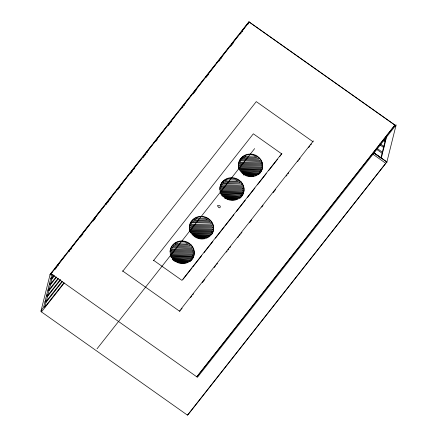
<?xml version="1.0" encoding="UTF-8"?>
<svg xmlns="http://www.w3.org/2000/svg" width="437" height="437" viewBox="0 0 437 437"><rect width="100%" height="100%" fill="white"/><g stroke="black" fill="none" stroke-linecap="round" stroke-linejoin="round"><path stroke-width="0.66" d="M349.103 92.759L248.833 21.85L50.146 274.261L40.865 311.488L187.457 415.15L385.729 163.269L372.914 154.206M45.809 300.552L44.984 301.606L43.804 306.326L44.853 307.069L63.889 282.886M47.256 294.746L46.431 295.8L45.251 300.519L46.3 301.262L62.027 281.286M48.704 288.939L47.879 289.993L46.699 294.713L47.748 295.456L60.164 279.685M50.151 283.132L49.326 284.187L48.146 288.906L49.195 289.649L57.886 278.609M51.599 277.326L50.774 278.38L49.594 283.1L50.643 283.842L56.023 277.009M51.779 274.343L51.042 277.293L52.09 278.036L54.161 275.403M44.853 307.069L46.032 302.349L62.169 281.849M46.3 301.262L47.48 296.543L60.721 279.718M47.748 295.456L50.375 284.929L56.581 277.042M50.643 283.842L51.823 279.123L54.303 275.966M52.09 278.036L52.975 274.496M248.702 22.374L248.833 21.85M394.748 126.025L395.398 126.484L395.638 125.517L249.265 22.014L248.2 24.03M187.457 415.15L187.626 414.456A1.082 0.366 38.2 0 1 188.238 414.473L188.325 414.522M373.761 152.895L380.917 157.959L382.096 153.24L382.719 152.447L376.858 148.258M384.167 146.641L383.544 147.433L382.364 152.152L382.992 151.36L384.167 146.641L379.961 143.62M385.614 140.834L384.992 141.626L383.812 146.346L384.44 145.554L385.614 140.834L383.413 139.277M383.61 139.37L385.259 140.539L385.997 137.589M382.719 152.447L381.545 157.167L380.917 157.959M387.062 135.028L385.887 139.747L385.259 140.539M52.549 271.563L50.015 274.78A2.223 0.748 38.2 0 0 50.719 274.846L51.686 273.677M55.084 268.345L65.217 255.465M68.172 251.712L74.929 243.13M75.776 242.054L76.622 240.984M77.464 239.908L78.31 238.837M79.157 237.761L79.998 236.69M80.845 235.619L89.711 224.35M93.513 219.521L102.384 208.258M103.225 207.182L104.072 206.111M105.339 204.5L113.784 193.771M114.631 192.695L115.472 191.625M116.318 190.554L117.16 189.478M118.427 187.866L126.877 177.138M127.719 176.067L128.565 174.991M131.1 171.774L139.545 161.045M140.386 159.969L141.233 158.899M143.768 155.681L150.945 146.559M151.792 145.488L152.633 144.412M153.48 143.341L154.327 142.265M155.168 141.195L165.727 127.784M168.261 124.561L176.706 113.833M177.553 112.762L178.394 111.686M181.355 107.934L189.8 97.2M190.641 96.129L191.488 95.053M194.023 91.836L202.888 80.572M205.423 77.349L215.561 64.474M216.402 63.403L217.249 62.327M218.516 60.721L226.961 49.987M227.808 48.917L228.649 47.846M229.496 46.77L230.343 45.699M231.605 44.088L238.307 35.577M239.137 34.523L239.968 33.463M241.219 31.879L247.872 23.429M249.265 22.014L51.08 273.786L197.453 377.289L396.135 124.884L386.876 162.018L374.17 153.032M55.062 269.383L56.755 267.242M57.597 266.166L58.443 265.095M69.002 251.679L69.844 250.609M70.69 249.538L71.531 248.462M80.403 237.198L82.937 233.975M93.07 221.1L95.605 217.883M106.164 204.472L107.005 203.396M107.852 202.326L108.698 201.249M109.54 200.179L110.386 199.103M117.99 189.45L120.099 186.763M130.658 173.352L132.766 170.67M133.613 169.6L134.459 168.524M142.904 157.795L144.172 156.184M145.013 155.113L145.86 154.037M146.706 152.966L147.548 151.896M155.993 141.162L157.26 139.556M168.24 125.605L169.933 123.458M170.774 122.387L171.621 121.311M182.18 107.901L183.021 106.83M183.868 105.754L184.714 104.683M193.159 93.95L196.115 90.197M206.248 77.322L207.094 76.246M207.941 75.175L208.782 74.104M218.921 61.224L220.188 59.618M221.029 58.542L221.876 57.471M230.741 46.202L233.276 42.984M240.35 34.004L241.175 32.955M242 31.901L242.825 30.852M58.443 278.642L48.928 290.736L47.879 289.993M44.503 306.14L41.127 310.428A1.082 0.366 38.2 0 1 41.641 311.226L41.471 311.914L64.25 282.974M122.704 271.306L256.273 101.619L313.149 141.839M153.403 260.763L253.34 133.809L281.778 153.917L279.68 156.583M97.03 348.813L254.624 148.607M281.903 153.414L181.967 280.374L153.529 260.261M183.103 279.276L191.919 268.072M192.761 267.007L201.577 255.803M204.095 252.602L212.912 241.399M215.436 238.198L224.252 227M225.093 225.929L233.91 214.731M236.428 211.53L245.244 200.326M247.347 197.661L254.902 188.057M257.42 184.856L266.242 173.653M268.76 170.452L277.577 159.254M313.389 140.878L179.399 311.095L122.524 270.874M179.58 311.521L180.421 310.45M181.268 309.38L182.109 308.309M190.537 297.608L191.799 296.002M192.641 294.931L193.482 293.861M202.331 282.619L204.86 279.407M214.13 267.63L215.818 265.488M216.659 264.418L217.5 263.347M226.35 252.105L227.191 251.035M228.038 249.964L228.879 248.893M229.72 247.823L230.561 246.752M237.728 237.657L238.569 236.586M239.41 235.516L240.252 234.445M241.098 233.374L241.94 232.304M249.522 222.668L251.63 219.991M261.741 207.143L263.008 205.537M273.12 192.69L275.649 189.478M286.18 176.1L287.022 175.029M287.868 173.959L288.71 172.888M297.559 161.646L298.4 160.576M299.241 159.505L300.088 158.434M308.511 147.728L309.778 146.122M310.62 145.051L311.461 143.981M394.939 125.026L196.803 376.836L394.988 125.058M395.398 126.484L395.895 125.845M188.238 414.473L386.832 162.083M349.595 93.103L395.338 125.452M383.336 140.457L384.992 141.626M380.239 145.095L383.544 147.433M376.59 149.345L382.096 153.24M374.258 153.048L375.367 153.835M376.481 154.622L387.035 162.083M50.146 274.261L50.839 274.753M50.774 278.38L51.823 279.123M49.326 284.187L50.375 284.929M46.431 295.8L47.48 296.543M44.984 301.606L46.032 302.349M243.464 174.8L243.797 175.084M224.847 198.453L225.181 198.737M174.554 261.26L173.025 259.955A12.143 11.296 14 0 1 172.238 258.999M248.735 22.478A2.48 0.344 83.1 0 1 248.702 22.358M395.785 126.353A2.278 0.776 -9.8 0 1 394.791 126.129M211.53 234.762A12.143 11.296 14 0 0 210.547 220.953L208.17 218.932A12.143 11.296 14 0 0 189.396 227.049M190.625 232.845A12.143 11.296 14 0 1 189.745 230.589M189.609 230.009A12.143 11.296 14 0 1 189.374 227.639M190.095 261.523A12.143 11.296 14 0 0 191.188 245.55L188.811 243.524A12.143 11.296 14 0 0 170.037 251.641M171.266 257.437A12.143 11.296 14 0 1 170.25 254.602M239.875 198.278A12.143 11.296 14 0 0 240.967 182.305L238.591 180.284A12.143 11.296 14 0 0 225.962 179.432A12.143 11.296 14 0 0 219.806 189.587M222.4 196.246A12.143 11.296 14 0 1 221.668 195.252M221.051 194.197A12.143 11.296 14 0 1 220.03 191.362M258.491 174.631A12.143 11.296 14 0 0 259.583 158.658L257.207 156.632A12.143 11.296 14 0 0 243.77 156.222A12.143 11.296 14 0 0 238.646 167.71M239.4 170.004A12.143 11.296 14 0 1 238.782 168.294M239.443 161.062A12.143 11.296 14 0 1 240.366 159.532M240.727 159.063A12.143 11.296 14 0 1 241.983 157.757M242.928 157.009A12.143 11.296 14 0 1 243.966 156.353M261.774 162.559A12.143 11.296 14 0 1 262.293 164.29M221.106 184.185A12.143 11.296 14 0 1 223.367 181.41M223.831 181.022A12.143 11.296 14 0 1 225.35 180M242.038 184.048A12.143 11.296 14 0 1 242.655 185.102M243.36 186.779A12.143 11.296 14 0 1 243.677 187.937M190.155 223.897A12.143 11.296 14 0 1 191.33 221.832M193.405 219.669A12.143 11.296 14 0 1 194.399 218.964M213.251 226.585A12.143 11.296 14 0 1 213.485 228.955M174.532 243.901A12.143 11.296 14 0 1 175.57 243.245M193.373 249.451A12.143 11.296 14 0 1 193.755 250.598M194.077 252.357A12.143 11.296 14 0 1 194.126 253.553M217.61 205.827C219.882 211.147 222.335 203.964 217.61 205.827M171.38 249.893L171.184 250.827L192.864 250.598L192.504 249.587L171.38 249.893M190.74 225.295L190.543 226.235L212.224 226L211.863 224.995L190.74 225.295M192.832 255.607L192.657 256.426L171.692 255.874L171.43 255.142L192.832 255.607M193.22 253.771L193.028 254.673L171.184 254.46L171.118 253.553L193.22 253.771M221.16 186.648L220.964 187.588L242.644 187.353L242.284 186.348L221.16 186.648M212.191 231.015L212.016 231.834L191.051 231.277L190.789 230.55L212.191 231.015M212.579 229.179L212.387 230.081L190.543 229.862L190.477 228.961L212.579 229.179M239.776 163.001L239.58 163.935L261.26 163.706L260.9 162.695L239.776 163.001M242.611 192.367L242.437 193.187L221.477 192.63L221.215 191.903L242.611 192.367M242.999 190.532L242.808 191.433L220.969 191.215L220.903 190.308L242.999 190.532M261.228 168.72L261.053 169.54L240.093 168.982L239.831 168.25L261.228 168.72M261.616 166.879L261.424 167.781L239.585 167.568L239.52 166.661L261.616 166.879M172.435 247.413L171.555 249.074L192.089 248.435L191.237 247.216L172.435 247.413M191.794 222.821L190.914 224.481L211.448 223.842L210.596 222.624L191.794 222.821M222.22 184.174L221.335 185.829L241.869 185.19L241.016 183.977L222.22 184.174M240.836 160.521L239.951 162.182L260.485 161.543L259.633 160.324L240.836 160.521M192.313 257.071L191.832 257.977L172.336 257.366L171.943 256.568L192.313 257.071M211.677 232.479L211.191 233.38L191.696 232.774L191.302 231.976L211.677 232.479M242.098 193.826L241.612 194.733L222.116 194.126L221.728 193.329L242.098 193.826M260.714 170.179L260.228 171.085L240.732 170.474L240.345 169.682L260.714 170.179M242.289 158.68L241.235 159.773L258.868 159.226L257.65 158.189L242.289 158.68M223.673 182.327L222.619 183.425L240.252 182.874L239.034 181.841L223.673 182.327M193.247 220.975L192.193 222.072L209.826 221.526L208.613 220.488L193.247 220.975M173.888 245.572L172.833 246.665L190.466 246.118L189.254 245.081L173.888 245.572M258.245 173.538L257.371 174.226L242.934 173.172L242.142 172.495L258.245 173.538M259.775 171.943L258.868 172.888L241.634 171.768L241.169 171.102L259.775 171.943M239.629 197.185L238.755 197.874L224.318 196.819L223.525 196.142L239.629 197.185M241.158 195.596L240.252 196.535L223.023 195.421L222.553 194.755L241.158 195.596M209.203 235.833L208.334 236.521L193.897 235.467L193.105 234.789L209.203 235.833M210.732 234.243L209.826 235.188L192.597 234.068L192.133 233.402L210.732 234.243M189.844 260.43L188.975 261.118L174.538 260.064L173.74 259.381L189.844 260.43M191.373 258.835L190.466 259.78L173.238 258.66L172.773 257.994L191.373 258.835M245.561 156.342L243.147 157.784L256.677 157.364L254.066 156.075L245.561 156.342M226.945 179.989L224.531 181.431L238.061 181.011L235.45 179.727L226.945 179.989M256.366 174.827L255.443 175.379L244.654 174.516L243.693 173.817L256.366 174.827M196.524 218.642L194.11 220.079L207.641 219.658L205.029 218.374L196.524 218.642M237.75 198.474L236.827 199.026L226.038 198.163L225.077 197.464L237.75 198.474M177.165 243.234L174.751 244.676L188.281 244.256L185.67 242.967L177.165 243.234M207.329 237.127L206.406 237.673L195.618 236.816L194.656 236.117L207.329 237.127M187.965 261.719L187.047 262.271L176.253 261.408L175.297 260.709L187.965 261.719M253.76 175.86C251.237 176.597 248.287 176.062 245.911 175.133L253.76 175.86M235.15 199.512C232.621 200.25 229.671 199.709 227.295 198.786L235.15 199.512M204.724 238.16C202.194 238.897 199.25 238.356 196.874 237.433L204.724 238.16M185.364 262.752C182.835 263.489 179.891 262.954 177.515 262.025L185.364 262.752M261.463 164.727L239.389 164.836L239.454 165.776L261.539 165.743L261.463 164.727M242.846 188.374L220.772 188.489L220.838 189.429L242.923 189.39L242.846 188.374M212.426 227.027L190.352 227.136L190.417 228.076L212.497 228.043L212.426 227.027M193.067 251.619L170.993 251.728L171.058 252.668L193.138 252.635L193.067 251.619M259.704 158.178L257.327 156.151A12.143 11.296 14 0 0 241.519 157.62A12.143 11.296 14 0 0 241.541 172.582L243.917 174.603A12.143 11.296 14 0 0 259.725 173.134A12.143 11.296 14 0 0 259.704 158.178M241.087 181.825L238.711 179.798A12.143 11.296 14 0 0 222.903 181.273A12.143 11.296 14 0 0 222.925 196.229L225.301 198.256A12.143 11.296 14 0 0 241.109 196.781A12.143 11.296 14 0 0 241.087 181.825M210.667 220.472L208.291 218.451A12.143 11.296 14 0 0 192.482 219.92A12.143 11.296 14 0 0 192.504 234.877L194.88 236.903A12.143 11.296 14 0 0 210.689 235.428A12.143 11.296 14 0 0 210.667 220.472M191.308 245.064L188.931 243.043A12.143 11.296 14 0 0 173.123 244.512A12.143 11.296 14 0 0 173.145 259.469L175.521 261.495A12.143 11.296 14 0 0 191.33 260.026A12.143 11.296 14 0 0 191.308 245.064"/></g></svg>
